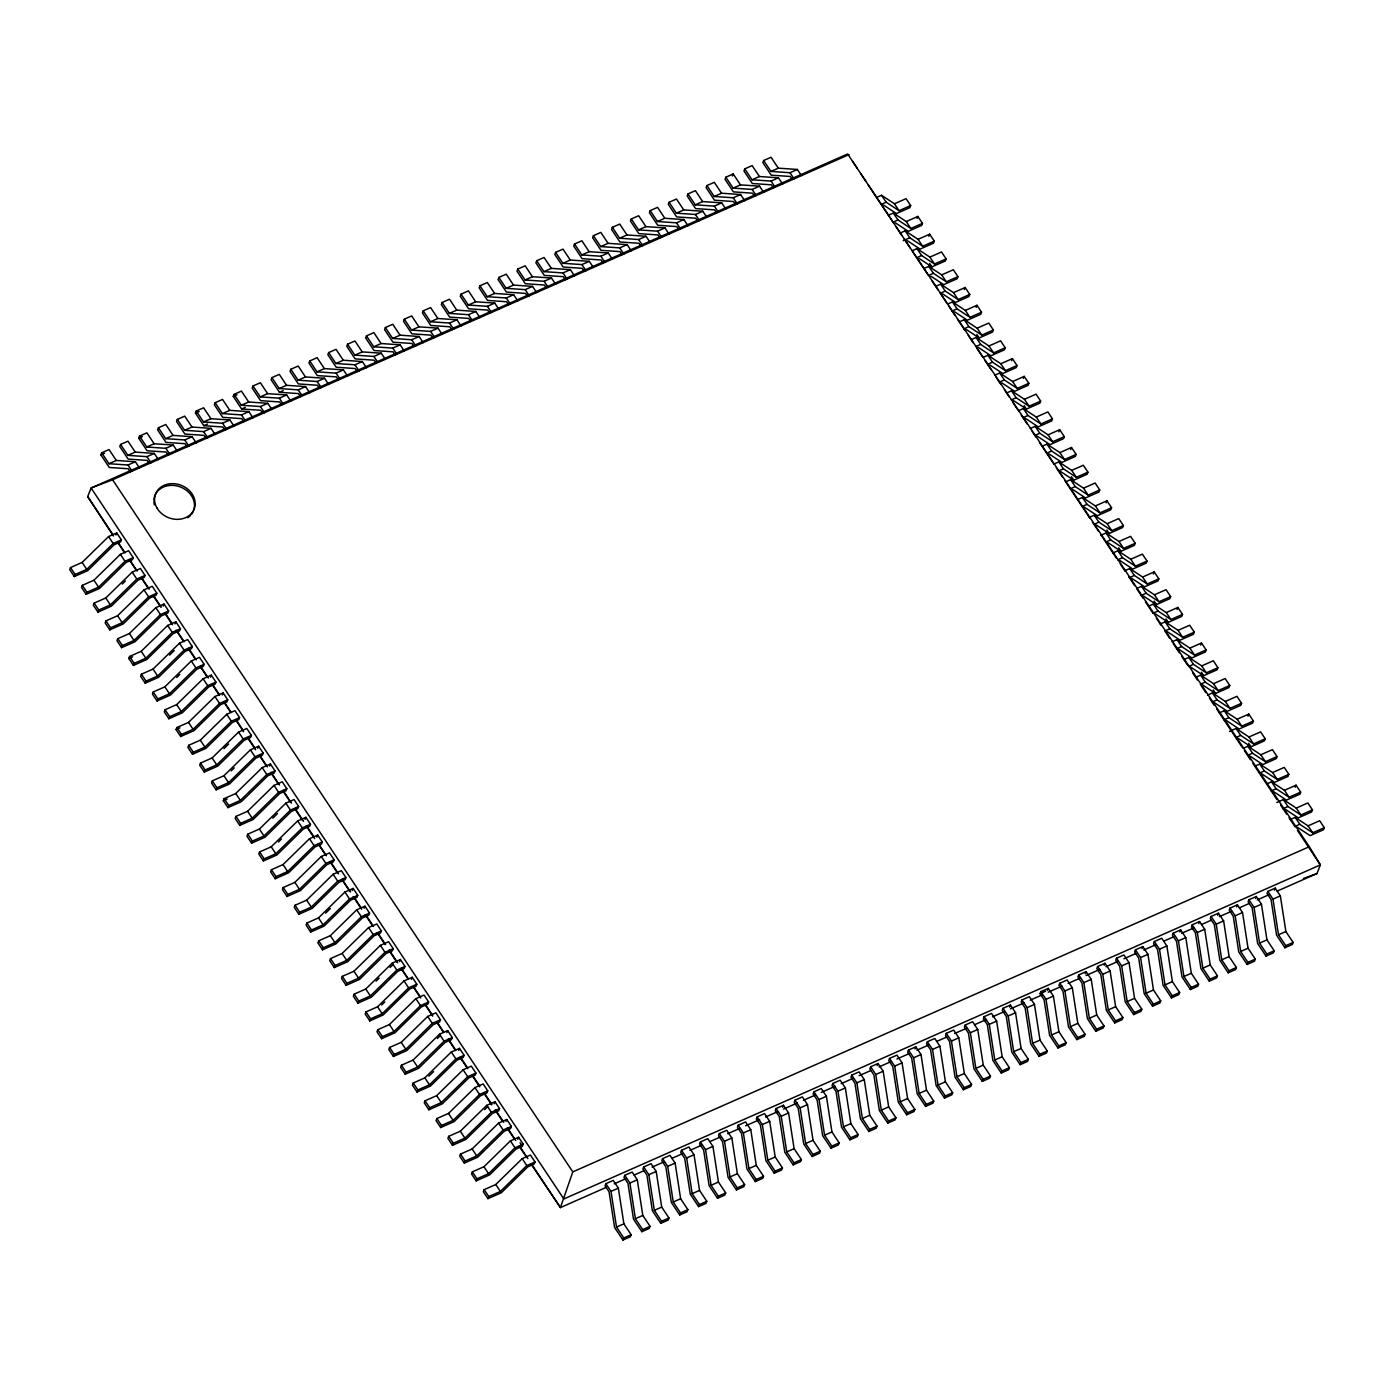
<?xml version="1.0" encoding="UTF-8"?>
<svg xmlns="http://www.w3.org/2000/svg" width="1394" height="1394" viewBox="0 0 1394 1394"><rect width="100%" height="100%" fill="white"/><g stroke="black" fill="none" stroke-linecap="round" stroke-linejoin="round"><path stroke-width="1.5" d="M1277.165 891.114L1316.981 873.55L1320.379 864.907L1309.314 846.698L572.795 1171.884L560.44 1207.587L531.497 1164.722M130.304 471.764L128.3 468.75L109.237 467.46L100.873 454.862L101.692 452.806L109.063 449.548L116.312 460.456L135.375 461.745L139.487 467.914M113.454 536.01L87.7 496.63L91.098 488.005L847.657 153.967L1309.314 846.698M70.519 567.567L69.7 569.623L74.318 576.558L87.7 570.651L114.134 544.775L120.564 541.935L121.383 539.879L116.765 532.944L108.558 536.568L82.124 562.427L70.519 567.567L75.119 574.485L74.318 576.558M158.393 459.567L154.281 453.398L135.235 452.109L127.969 441.184L120.598 444.442L119.779 446.516L128.143 459.096L147.206 460.403L149.21 463.418M168.134 455.071L166.13 452.039L147.067 450.75L138.703 438.169L139.505 436.095L146.893 432.837L154.142 443.745L173.204 445.052L177.299 451.22M82.333 585.341L81.514 587.397L86.132 594.332L99.514 588.425L125.948 562.549L132.378 559.708L133.197 557.652L128.596 550.717L120.389 554.342L93.938 580.2L82.333 585.341L86.951 592.258L86.132 594.332M115.963 535.017L116.765 532.944M196.223 442.874L192.111 436.705L173.065 435.398L165.799 424.49L158.428 427.749L157.609 429.822L165.973 442.403L185.036 443.693L187.04 446.725M94.147 603.114L93.328 605.17L97.946 612.105L111.328 606.198L137.779 580.322L144.209 577.482L145.011 575.426L140.411 568.491L132.203 572.115L105.77 597.974L94.147 603.114L98.765 610.032L97.946 612.105M215.129 434.51L211.034 428.341L191.971 427.052L184.722 416.144L177.334 419.402L176.533 421.458L184.897 434.057L203.942 435.346L205.964 438.361M105.979 620.888L105.16 622.944L109.76 629.879L123.16 623.972L149.594 598.096L156.023 595.255L156.842 593.199L152.225 586.264L144.018 589.889L117.584 615.747L105.979 620.888L110.579 627.805L109.76 629.879M224.87 430.014L222.866 427L203.803 425.693L195.439 413.112L196.258 411.038L203.629 407.78L210.895 418.705L229.94 419.995L234.053 426.163M117.793 638.661L116.974 640.717L121.574 647.652L134.974 641.745L161.408 615.869L167.838 613.046L168.657 610.973L164.039 604.038L155.832 607.662L129.398 633.521L117.793 638.661L122.393 645.579L121.574 647.652M252.959 417.817L248.864 411.648L229.801 410.341L222.552 399.433L215.164 402.692L214.345 404.765L222.726 417.346L241.772 418.636L243.793 421.668M128.788 658.491L129.607 656.435L141.212 651.294L167.663 625.436L175.871 621.811L180.471 628.746L179.652 630.82L173.222 633.643L146.788 659.519L133.406 665.426L128.788 658.491L132.622 656.818M262.699 413.321L260.695 410.289L241.632 409L233.268 396.419L234.087 394.345L241.458 391.087L248.707 401.995L267.77 403.302L271.882 409.47M133.406 665.426L134.225 663.352L145.83 658.229L172.264 632.371L180.471 628.746M163.237 606.111L164.039 604.038M290.788 401.106L286.694 394.938L267.631 393.648L260.364 382.74L252.994 385.981L252.175 388.055L260.556 400.653L279.602 401.942L281.623 404.957M141.421 674.208L140.602 676.282L145.22 683.199L158.602 677.292L185.053 651.434L191.483 648.593L192.285 646.52L187.685 639.585L179.477 643.209L153.044 669.068L141.421 674.208L146.039 681.126L145.22 683.199M309.712 392.76L305.6 386.591L286.537 385.302L279.288 374.376L271.917 377.635L271.098 379.708L279.462 392.289L298.525 393.596L300.529 396.61M175.052 623.885L175.871 621.811M153.235 691.982L152.434 694.055L157.034 700.973L170.434 695.066L196.868 669.207L203.297 666.367L204.116 664.293L199.499 657.358L191.292 660.983L164.858 686.841L153.235 691.982L157.853 698.917L157.034 700.973M328.618 384.413L324.506 378.244L305.46 376.938L298.194 366.03L290.823 369.288L290.004 371.362L298.368 383.942L317.431 385.232L319.435 388.264M165.067 709.755L164.248 711.829L168.848 718.746L182.248 712.839L208.682 686.981L215.112 684.14L215.931 682.067L211.313 675.132L203.106 678.756L176.672 704.615L165.067 709.755L169.667 716.69L168.848 718.746M347.524 376.066L343.429 369.898L324.366 368.591L317.118 357.683L309.747 360.941L308.928 363.015L317.292 375.596L336.355 376.885L338.359 379.917M176.062 729.602L176.881 727.529L188.486 722.406L214.92 696.53L223.145 692.905L227.745 699.84L226.926 701.914L220.496 704.754L194.062 730.613L180.68 736.52L176.062 729.602L179.896 727.912M366.448 367.702L362.335 361.534L343.29 360.244L336.024 349.336L328.653 352.577L327.834 354.651L336.198 367.249L355.261 368.539L357.265 371.553M180.68 736.52L181.481 734.464L193.104 729.323L219.538 703.465L227.745 699.84M210.511 677.205L211.313 675.132M188.695 745.302L187.876 747.376L192.494 754.293L205.876 748.386L232.328 722.528L238.757 719.687L239.559 717.614L234.959 710.679L226.752 714.303L200.318 740.179L188.695 745.302L193.313 752.237L192.494 754.293M385.354 359.356L381.259 353.187L362.196 351.898L354.947 340.972L347.559 344.231L346.757 346.304L355.122 358.885L374.167 360.192L376.188 363.207M222.326 694.979L223.145 692.905M404.277 351.009L400.165 344.841L381.12 343.534L373.853 332.626L366.483 335.884L365.664 337.958L374.028 350.539L393.091 351.828L395.094 354.86M200.509 763.076L199.708 765.149L204.308 772.067L217.708 766.16L244.142 740.301L250.572 737.461L251.39 735.387L246.773 728.452L238.566 732.077L212.132 757.953L200.509 763.076L205.127 770.011L204.308 772.067M423.184 342.663L419.089 336.477L400.026 335.187L392.777 324.279L385.389 327.538L384.57 329.611L392.951 342.192L411.997 343.482L414.018 346.514M212.341 780.849L211.522 782.923L216.122 789.84L229.522 783.933L255.956 758.075L262.386 755.234L263.205 753.161L258.587 746.226L250.38 749.85L223.946 775.726L212.341 780.849L216.941 787.784L216.122 789.84M442.107 334.299L437.995 328.13L418.932 326.841L411.683 315.933L404.312 319.174L403.493 321.247L411.857 333.828L430.92 335.135L432.924 338.15M223.336 800.696L224.155 798.623L235.76 793.5L262.194 767.624L270.419 763.999L275.019 770.934L274.2 773.008L267.77 775.848L241.336 801.707L227.954 807.614L223.336 800.696L227.17 799.006M461.013 325.952L456.918 319.784L437.855 318.494L430.607 307.569L423.218 310.827L422.399 312.901L430.781 325.482L449.826 326.788L451.848 329.803M227.954 807.614L228.755 805.558L240.378 800.417L266.812 774.559L275.019 770.934M257.785 748.299L258.587 746.226M235.969 816.396L235.15 818.47L239.768 825.405L253.15 819.48L279.584 793.622L286.031 790.781L286.833 788.708L282.233 781.773L274.026 785.397L247.592 811.273L235.969 816.396L240.587 823.331L239.768 825.405M479.937 317.605L475.824 311.437L456.762 310.13L449.513 299.222L442.142 302.481L441.323 304.554L449.687 317.135L468.75 318.424L470.754 321.456M269.6 766.073L270.419 763.999M247.783 834.17L246.982 836.243L251.582 843.178L264.982 837.254L291.416 811.395L297.846 808.555L298.664 806.481L294.047 799.546L285.84 803.171L259.406 829.047L247.783 834.17L252.401 841.105L251.582 843.178M498.843 309.259L494.748 303.073L475.685 301.784L468.419 290.876L461.048 294.134L460.229 296.208L468.593 308.788L487.656 310.078L489.66 313.11M517.749 300.895L513.654 294.726L494.591 293.437L487.342 282.529L479.972 285.77L479.153 287.844L487.517 300.424L506.58 301.731L508.583 304.746M259.615 851.943L258.796 854.017L263.396 860.952L276.796 855.027L303.23 829.169L309.66 826.328L310.479 824.255L305.861 817.32L297.654 820.944L271.22 846.82L259.615 851.943L264.215 858.878L263.396 860.952M536.673 292.548L532.56 286.38L513.515 285.09L506.249 274.165L498.878 277.423L498.059 279.497L506.423 292.078L525.486 293.385L527.49 296.399M271.429 869.717L270.61 871.79L275.228 878.725L288.61 872.801L315.044 846.942L321.474 844.102L322.293 842.028L317.693 835.093L309.468 838.718L283.034 864.594L271.429 869.717L276.029 876.652L275.228 878.725M555.579 284.202L551.484 278.033L532.421 276.726L525.172 265.818L517.784 269.077L516.982 271.15L525.346 283.731L544.409 285.021L546.413 288.053M305.059 819.393L305.861 817.32M283.243 887.49L282.424 889.564L287.042 896.499L300.424 890.574L326.858 864.716L333.288 861.875L334.107 859.802L329.507 852.867L321.3 856.491L294.866 882.367L283.243 887.49L287.861 894.425L287.042 896.499M574.502 275.855L570.39 269.669L551.344 268.38L544.078 257.472L536.707 260.73L535.888 262.804L544.252 275.385L563.315 276.674L565.319 279.706M316.874 837.167L317.693 835.093M295.058 905.264L294.256 907.337L298.856 914.272L312.256 908.348L338.69 882.489L345.12 879.649L345.939 877.575L341.321 870.64L333.114 874.265L306.68 900.141L295.058 905.264L299.675 912.199L298.856 914.272M593.408 267.491L589.313 261.323L570.251 260.033L563.002 249.125L555.614 252.366L554.812 254.44L563.176 267.021L582.222 268.328L584.243 271.342M306.889 923.037L306.07 925.111L310.67 932.046L324.07 926.121L350.504 900.263L356.934 897.422L357.753 895.349L353.135 888.414L344.928 892.038L318.494 917.914L306.889 923.037L311.489 929.972L310.67 932.046M612.332 259.145L608.22 252.976L589.157 251.687L581.908 240.761L574.537 244.02L573.718 246.093L582.082 258.674L601.145 259.981L603.149 262.996M631.238 250.798L627.143 244.63L608.08 243.323L600.831 232.415L593.443 235.673L592.624 237.747L601.006 250.328L620.051 251.617L622.072 254.649M318.703 940.811L317.884 942.884L322.502 949.819L335.884 943.895L362.318 918.036L368.748 915.196L369.567 913.122L364.967 906.187L356.742 909.812L330.308 935.688L318.703 940.811L323.303 947.746L322.502 949.819M650.162 242.451L646.049 236.266L626.986 234.976L619.738 224.068L612.367 227.327L611.548 229.4L619.912 241.981L638.975 243.27L640.979 246.302M352.316 890.487L353.135 888.414M330.517 958.584L329.698 960.658L334.316 967.593L347.698 961.668L374.132 935.81L380.562 932.969L381.381 930.896L376.781 923.961L368.574 927.585L342.122 953.461L330.517 958.584L335.135 965.519L334.316 967.593M669.068 234.087L664.973 227.919L645.91 226.63L638.644 215.721L631.273 218.963L630.454 221.036L638.818 233.617L657.881 234.924L659.885 237.938M364.148 908.261L364.967 906.187M342.332 976.358L341.53 978.431L346.13 985.366L359.53 979.442L385.964 953.583L392.394 950.743L393.213 948.669L388.595 941.734L380.388 945.359L353.954 971.235L342.332 976.358L346.949 983.293L346.13 985.366M687.991 225.741L683.879 219.572L664.816 218.283L657.567 207.357L650.196 210.616L649.377 212.69L657.741 225.27L676.804 226.577L678.808 229.592M354.163 994.131L353.344 996.205L357.944 1003.14L371.344 997.215L397.778 971.357L404.208 968.516L405.027 966.443L400.409 959.508L392.202 963.132L365.768 989.008L354.163 994.131L358.763 1001.066L357.944 1003.14M706.897 217.394L702.785 211.226L683.74 209.919L676.473 199.011L669.103 202.269L668.284 204.343L676.648 216.924L695.711 218.213L697.714 221.245M725.804 209.048L721.709 202.862L702.646 201.572L695.397 190.664L688.009 193.923L687.207 195.996L695.571 208.577L714.634 209.867L716.638 212.899M365.977 1011.905L365.158 1013.978L369.776 1020.913L383.158 1014.989L409.592 989.13L416.022 986.29L416.841 984.216L412.223 977.281L404.016 980.906L377.582 1006.782L365.977 1011.905L370.577 1018.84L369.776 1020.913M399.59 961.581L400.409 959.508M744.727 200.684L740.615 194.515L721.569 193.226L714.303 182.318L706.932 185.559L706.113 187.632L714.477 200.213L733.54 201.52L735.544 204.535M377.791 1029.678L376.972 1031.752L381.59 1038.687L394.972 1032.762L421.406 1006.904L427.836 1004.063L428.655 1001.99L424.055 995.055L415.848 998.679L389.396 1024.555L377.791 1029.678L382.409 1036.613L381.59 1038.687M763.633 192.337L759.538 186.169L740.475 184.879L733.227 173.954L725.838 177.212L725.037 179.286L733.401 191.867L752.446 193.174L754.468 196.188M411.422 979.355L412.223 977.281M732.408 176.027L733.227 173.954M389.606 1047.452L388.787 1049.525L393.404 1056.46L406.787 1050.553L433.238 1024.677L439.668 1021.837L440.469 1019.763L435.869 1012.828L427.662 1016.453L401.228 1042.329L389.606 1047.452L394.223 1054.387L393.404 1056.46M782.557 183.991L778.444 177.822L759.399 176.515L752.133 165.607L744.762 168.866L743.943 170.939L752.307 183.52L771.37 184.81L773.374 187.841M401.437 1065.225L400.618 1067.299L405.218 1074.234L418.618 1068.327L445.052 1042.451L451.482 1039.61L452.301 1037.537L447.683 1030.602L439.476 1034.226L413.042 1060.102L401.437 1065.225L406.037 1072.16L405.218 1074.234M801.463 175.644L797.368 169.458L778.305 168.169L771.056 157.261L763.668 160.519L762.849 162.593L771.231 175.174L790.276 176.463L792.297 179.495M413.251 1082.999L412.432 1085.072L417.033 1092.007L430.432 1086.1L456.866 1060.224L463.296 1057.384L464.115 1055.31L459.497 1048.375L451.29 1052L424.856 1077.876L413.251 1082.999L417.851 1089.934L417.033 1092.007M446.864 1032.675L447.683 1030.602M425.065 1100.772L424.246 1102.846L428.864 1109.781L442.247 1103.874L468.68 1077.998L475.11 1075.157L475.929 1073.084L471.329 1066.149L463.122 1069.773L436.67 1095.649L425.065 1100.772L429.683 1107.707L428.864 1109.781M458.696 1050.449L459.497 1048.375M436.88 1118.546L436.061 1120.619L440.678 1127.554L454.061 1121.647L480.512 1095.771L486.942 1092.931L487.743 1090.857L483.143 1083.922L474.936 1087.564L448.502 1113.423L436.88 1118.546L441.497 1125.481L440.678 1127.554M448.694 1136.319L447.892 1138.393L452.492 1145.328L465.892 1139.421L492.326 1113.545L498.756 1110.704L499.575 1108.631L494.957 1101.713L486.75 1105.337L460.316 1131.196L448.694 1136.319L453.311 1143.254L452.492 1145.328M460.525 1154.093L459.706 1156.166L464.307 1163.101L477.706 1157.194L504.14 1131.318L510.57 1128.478L511.389 1126.404L506.771 1119.487L498.564 1123.111L472.13 1148.97L460.525 1154.093L465.126 1161.028L464.307 1163.101M494.138 1103.769L494.957 1101.713M472.339 1171.866L471.521 1173.94L476.138 1180.875L489.521 1174.968L515.954 1149.092L522.384 1146.251L523.203 1144.178L518.603 1137.26L510.378 1140.884L483.945 1166.743L472.339 1171.866L476.94 1178.801L476.138 1180.875M505.97 1121.543L506.771 1119.487M484.154 1189.64L483.335 1191.713L487.952 1198.648L501.335 1192.741L527.786 1166.865L534.216 1164.025L535.017 1161.951L530.417 1155.034L522.21 1158.658L495.776 1184.517L484.154 1189.64L488.771 1196.575L487.952 1198.648M517.784 1139.316L518.603 1137.26M876.617 197.443L881.548 195.282L894.443 203.785L906.048 198.645L910.665 205.58L909.846 207.654L896.447 213.561L883.552 205.057M917.06 218.492L917.862 216.418L922.479 223.354L921.661 225.427L908.278 231.334L895.366 222.831M928.874 236.266L929.693 234.192L934.294 241.127L933.475 243.201L920.092 249.108L907.198 240.604M912.077 250.781L916.991 248.602L929.885 257.106L941.508 251.965L946.108 258.901L945.306 260.974L931.906 266.881L919.012 258.378M923.891 268.554L928.805 266.376L941.717 274.879L953.322 269.739L957.939 276.674L957.12 278.748L943.721 284.655L930.826 276.151M605.867 1183.68L605.048 1185.754L609.056 1191.8L614.58 1227.452L622.944 1240.033L630.332 1236.792L631.151 1234.718L623.885 1223.81L618.361 1188.141L613.238 1180.422L605.867 1183.68L610.99 1191.4L616.514 1227.051L623.763 1237.977L622.944 1240.033M964.317 289.586L965.136 287.512L969.754 294.448L968.935 296.521L955.535 302.428L942.64 293.925M624.773 1175.334L623.954 1177.39L627.98 1183.436L633.503 1219.105L641.867 1231.686L649.238 1228.428L650.057 1226.354L642.808 1215.446L637.285 1179.777L632.144 1172.075L624.773 1175.334L629.914 1183.036L635.42 1218.704L642.686 1229.613L641.867 1231.686M976.149 307.36L976.967 305.286L981.568 312.221L980.749 314.295L967.366 320.202L954.472 311.716M643.697 1166.97L642.878 1169.043L646.886 1175.09L652.409 1210.759L660.773 1223.34L668.162 1220.081L668.963 1218.007L661.714 1207.099L656.191 1171.43L651.068 1163.711L643.697 1166.97L648.82 1174.689L654.344 1210.358L661.592 1221.266L660.773 1223.34M662.603 1158.623L661.784 1160.697L665.809 1166.743L671.333 1202.412L679.697 1214.993L687.068 1211.735L687.887 1209.661L680.638 1198.753L675.114 1163.084L669.974 1155.365L662.603 1158.623L667.726 1166.342L673.25 1202.011L680.516 1212.919L679.697 1214.993M959.333 321.875L964.265 319.696L977.159 328.2L988.782 323.06L993.382 329.995L992.563 332.068L979.18 337.975L966.286 329.489M681.509 1150.277L680.708 1152.35L684.715 1158.397L690.239 1194.048L698.603 1206.629L705.991 1203.388L706.793 1201.314L699.544 1190.389L694.02 1154.737L688.897 1147.018L681.509 1150.277L686.65 1157.996L692.173 1193.647L699.422 1204.573L698.603 1206.629M971.165 339.648L976.079 337.47L988.991 345.973L1000.596 340.833L1005.213 347.768L1004.394 349.842L990.995 355.749L978.1 347.263M700.433 1141.93L699.614 1143.986L703.639 1150.033L709.145 1185.702L717.527 1198.282L724.897 1195.024L725.716 1192.95L718.45 1182.042L712.944 1146.373L707.803 1138.671L700.433 1141.93L705.556 1149.632L711.079 1185.301L718.328 1196.209L717.527 1198.282M1011.591 360.68L1012.41 358.606L1017.028 365.542L1016.209 367.615L1002.809 373.522L989.914 365.036M719.339 1133.566L718.537 1135.64L722.545 1141.686L728.069 1177.355L736.433 1189.936L743.804 1186.677L744.623 1184.604L737.374 1173.696L731.85 1138.027L726.727 1130.307L719.339 1133.566L724.479 1141.285L730.003 1176.954L737.252 1187.862L736.433 1189.936M1023.423 378.454L1024.224 376.397L1028.842 383.315L1028.023 385.389L1014.64 391.296L1001.746 382.81M738.262 1125.219L737.443 1127.293L741.469 1133.339L746.975 1169.008L755.356 1181.589L762.727 1178.331L763.546 1176.257L756.28 1165.349L750.774 1129.68L745.633 1121.961L738.262 1125.219L743.385 1132.939L748.909 1168.608L756.158 1179.516L755.356 1181.589M757.169 1116.873L756.35 1118.946L760.375 1124.993L765.898 1160.644L774.262 1173.225L781.633 1169.984L782.452 1167.911L775.203 1156.985L769.68 1121.334L764.557 1113.614L757.169 1116.873L762.309 1124.592L767.815 1160.244L775.081 1171.169L774.262 1173.225M1006.607 392.969L1011.539 390.79L1024.433 399.294L1036.056 394.171L1040.656 401.089L1039.837 403.162L1026.454 409.069L1013.56 400.583M776.092 1108.526L775.273 1110.582L779.281 1116.629L784.805 1152.298L793.169 1164.879L800.557 1161.62L801.376 1159.547L794.11 1148.639L788.586 1112.97L783.463 1105.268L776.092 1108.526L781.215 1116.228L786.739 1151.897L793.988 1162.805L793.169 1164.879M1018.439 410.742L1023.353 408.564L1036.265 417.067L1047.87 411.944L1052.47 418.862L1051.668 420.936L1038.269 426.86L1025.374 418.357M782.644 1107.341L783.463 1105.268M794.998 1100.162L794.179 1102.236L798.204 1108.282L803.728 1143.951L812.092 1156.532L819.463 1153.274L820.282 1151.2L813.033 1140.292L807.509 1104.623L802.369 1096.904L794.998 1100.162L800.139 1107.881L805.645 1143.55L812.911 1154.459L812.092 1156.532M1058.865 431.774L1059.684 429.718L1064.302 436.636L1063.483 438.709L1050.083 444.634L1037.188 436.13M813.922 1091.816L813.103 1093.889L817.111 1099.936L822.634 1135.605L830.998 1148.186L838.386 1144.927L839.188 1142.853L831.939 1131.945L826.415 1096.276L821.293 1088.557L813.922 1091.816L819.045 1099.535L824.568 1135.204L831.817 1146.112L830.998 1148.186M1070.697 449.548L1071.498 447.491L1076.116 454.409L1075.297 456.483L1061.914 462.407L1049.002 453.904M832.828 1083.469L832.009 1085.543L836.034 1091.572L841.558 1127.241L849.922 1139.822L857.293 1136.58L858.112 1134.507L850.863 1123.581L845.339 1087.93L840.199 1080.211L832.828 1083.469L837.951 1091.188L843.475 1126.84L850.741 1137.765L849.922 1139.822M1053.881 464.063L1058.813 461.884L1071.707 470.388L1083.33 465.265L1087.93 472.183L1087.111 474.256L1073.728 480.181L1060.834 471.677M851.734 1075.122L850.932 1077.179L854.94 1083.225L860.464 1118.894L868.828 1131.475L876.216 1128.216L877.018 1126.143L869.769 1115.235L864.245 1079.566L859.122 1071.864L851.734 1075.122L856.874 1082.824L862.398 1118.493L869.647 1129.401L868.828 1131.475M870.658 1066.759L869.839 1068.832L873.864 1074.879L879.37 1110.548L887.751 1123.128L895.122 1119.87L895.941 1117.796L888.675 1106.888L883.169 1071.219L878.028 1063.5L870.658 1066.759L875.78 1074.478L881.304 1110.147L888.57 1121.055L887.751 1123.128M1065.713 481.836L1070.627 479.658L1083.539 488.161L1095.144 483.038L1099.744 489.956L1098.942 492.03L1085.543 497.954L1072.648 489.451M877.209 1065.574L878.028 1063.5M1106.139 502.886L1106.958 500.812L1111.576 507.73L1110.757 509.803L1097.357 515.728L1084.462 507.224M889.564 1058.412L888.762 1060.486L892.77 1066.532L898.294 1102.201L906.658 1114.782L914.028 1111.523L914.847 1109.45L907.599 1098.542L902.075 1062.873L896.952 1055.153L889.564 1058.412L894.704 1066.131L900.228 1101.8L907.477 1112.708L906.658 1114.782M908.487 1050.065L907.668 1052.139L911.693 1058.168L917.2 1093.837L925.581 1106.418L932.952 1103.177L933.771 1101.103L926.505 1090.178L920.998 1054.526L915.858 1046.807L908.487 1050.065L913.61 1057.785L919.134 1093.436L926.383 1104.362L925.581 1106.418M915.039 1048.88L915.858 1046.807M1089.341 517.383L1094.273 515.205L1107.167 523.708L1118.772 518.585L1123.39 525.521L1122.571 527.577L1109.188 533.501L1096.276 524.998M927.393 1041.719L926.574 1043.775L930.6 1049.821L936.123 1085.49L944.487 1098.071L951.858 1094.813L952.677 1092.739L945.428 1081.831L939.904 1046.162L934.782 1038.46L927.393 1041.719L932.534 1049.421L938.04 1085.09L945.306 1095.998L944.487 1098.071M1101.155 535.157L1106.087 532.978L1118.981 541.482L1130.604 536.359L1135.204 543.294L1134.385 545.35L1121.003 551.275L1108.108 542.771M946.317 1033.355L945.498 1035.428L949.523 1041.475L955.029 1077.144L963.393 1089.725L970.782 1086.466L971.601 1084.393L964.334 1073.485L958.811 1037.816L953.688 1030.096L946.317 1033.355L951.44 1041.074L956.964 1076.743L964.212 1087.651L963.393 1089.725M1112.987 552.93L1117.901 550.752L1130.795 559.255L1142.418 554.132L1147.018 561.068L1146.216 563.124L1132.817 569.048L1119.922 560.545M965.223 1025.008L964.404 1027.082L968.429 1033.128L973.953 1068.797L982.317 1081.378L989.688 1078.12L990.507 1076.046L983.258 1065.138L977.734 1029.469L972.611 1021.75L965.223 1025.008L970.363 1032.727L975.87 1068.396L983.136 1079.304L982.317 1081.378M1153.413 573.979L1154.232 571.906L1158.85 578.841L1158.031 580.897L1144.631 586.822L1131.736 578.318M984.147 1016.662L983.328 1018.735L987.335 1024.764L992.859 1060.433L1001.223 1073.014L1008.611 1069.773L1009.43 1067.699L1002.164 1056.774L996.64 1021.122L991.517 1013.403L984.147 1016.662L989.27 1024.381L994.793 1060.032L1002.042 1070.958L1001.223 1073.014M1003.053 1008.315L1002.234 1010.371L1006.259 1016.418L1011.783 1052.087L1020.147 1064.668L1027.517 1061.409L1028.336 1059.335L1021.088 1048.427L1015.564 1012.758L1010.423 1005.057L1003.053 1008.315L1008.176 1016.017L1013.699 1051.686L1020.966 1062.594L1020.147 1064.668M1136.615 588.477L1141.547 586.299L1154.441 594.802L1166.046 589.679L1170.664 596.615L1169.845 598.671L1156.462 604.595L1143.55 596.092M1009.622 1007.13L1010.423 1005.057M1021.976 999.951L1021.157 1002.025L1025.165 1008.071L1030.689 1043.74L1039.053 1056.321L1046.441 1053.062L1047.243 1050.989L1039.994 1040.081L1034.47 1004.412L1029.347 996.693L1021.976 999.951L1027.099 1007.67L1032.623 1043.339L1039.872 1054.247L1039.053 1056.321M1177.059 609.526L1177.878 607.453L1182.478 614.388L1181.659 616.444L1168.277 622.369L1155.382 613.865M1040.063 993.678L1040.882 991.604L1048.253 988.346L1053.394 996.065L1058.9 1031.734L1066.166 1042.642L1065.347 1044.716L1057.976 1047.974L1049.612 1035.394L1044.089 999.725L1040.063 993.678L1045.605 991.239M1047.434 990.42L1048.253 988.346M1160.261 624.024L1165.175 621.846L1178.069 630.349L1189.692 625.226L1194.292 632.162L1193.491 634.218L1180.091 640.142L1167.196 631.639M1059.789 983.258L1058.987 985.331L1062.995 991.361L1068.518 1027.029L1076.882 1039.61L1084.253 1036.369L1085.072 1034.296L1077.823 1023.37L1072.3 987.719L1067.177 979.999L1059.789 983.258L1064.929 990.977L1070.453 1026.629L1077.701 1037.554L1076.882 1039.61M1200.687 645.073L1201.506 643L1206.124 649.935L1205.305 652.009L1191.905 657.916L1179.01 649.412M1078.712 974.911L1077.893 976.967L1081.918 983.014L1087.425 1018.683L1095.806 1031.264L1103.177 1028.005L1103.996 1025.932L1096.729 1015.024L1091.223 979.355L1086.083 971.653L1078.712 974.911L1083.835 982.613L1089.359 1018.282L1096.608 1029.19L1095.806 1031.264M1085.264 973.709L1086.083 971.653M1057.976 1047.974L1058.795 1045.901L1066.166 1042.642M1097.618 966.547L1096.817 968.621L1100.824 974.667L1106.348 1010.336L1114.712 1022.917L1122.083 1019.659L1122.902 1017.585L1115.653 1006.677L1110.129 971.008L1105.006 963.289L1097.618 966.547L1102.759 974.267L1108.265 1009.936L1115.531 1020.844L1114.712 1022.917M1183.889 659.571L1188.821 657.393L1201.715 665.896L1213.32 660.773L1217.938 667.709L1217.119 669.782L1203.736 675.689L1190.824 667.186M1104.187 965.362L1105.006 963.289M1116.542 958.201L1115.723 960.274L1119.748 966.321L1125.254 1001.99L1133.636 1014.571L1141.006 1011.312L1141.825 1009.239L1134.559 998.331L1129.035 962.662L1123.912 954.942L1116.542 958.201L1121.665 965.92L1127.188 1001.589L1134.437 1012.497L1133.636 1014.571M1195.704 677.345L1200.635 675.166L1213.529 683.67L1225.152 678.547L1229.752 685.482L1228.933 687.556L1215.551 693.463L1202.656 684.959M1135.448 949.854L1134.629 951.928L1138.654 957.957L1144.178 993.626L1152.542 1006.207L1159.913 1002.966L1160.732 1000.892L1153.483 989.967L1147.959 954.315L1142.836 946.596L1135.448 949.854L1140.588 957.573L1146.095 993.225L1153.361 1004.15L1152.542 1006.207M1142.017 948.669L1142.836 946.596M1207.535 695.118L1212.449 692.94L1225.343 701.443L1236.966 696.32L1241.566 703.256L1240.765 705.329L1227.365 711.236L1214.47 702.733M1154.371 941.508L1153.552 943.564L1157.56 949.61L1163.084 985.279L1171.448 997.86L1178.836 994.602L1179.655 992.528L1172.389 981.62L1166.865 945.951L1161.742 938.249L1154.371 941.508L1159.494 949.209L1165.018 984.878L1172.267 995.786L1171.448 997.86M1247.961 716.168L1248.78 714.094L1253.398 721.029L1252.579 723.103L1239.179 729.01L1226.284 720.506M1173.278 933.144L1172.459 935.217L1176.484 941.264L1182.007 976.933L1190.371 989.513L1197.742 986.255L1198.561 984.181L1191.312 973.273L1185.789 937.604L1180.648 929.885L1173.278 933.144L1178.4 940.863L1183.924 976.532L1191.19 987.44L1190.371 989.513M1179.847 931.959L1180.648 929.885M1229.525 731.397L1236.095 728.487L1248.989 736.99L1260.594 731.867L1265.212 738.803L1264.393 740.876L1250.993 746.783L1238.099 738.28M1192.201 924.797L1191.382 926.871L1195.39 932.917L1200.914 968.569L1209.278 981.167L1216.666 977.908L1217.467 975.835L1210.219 964.927L1204.695 929.258L1199.572 921.539L1192.201 924.797L1197.324 932.516L1202.848 968.185L1210.097 979.093L1209.278 981.167M1198.753 923.612L1199.572 921.539M1211.107 916.45L1210.288 918.524L1214.313 924.553L1219.837 960.222L1228.201 972.803L1235.572 969.562L1236.391 967.488L1229.125 956.563L1223.618 920.911L1218.478 913.192L1211.107 916.45L1216.23 924.17L1221.754 959.821L1229.02 970.747L1228.201 972.803M1242.978 748.439L1247.909 746.26L1260.803 754.764L1272.426 749.641L1277.026 756.576L1276.207 758.65L1262.825 764.557L1249.93 756.053M1217.676 915.266L1218.478 913.192M1230.013 908.104L1229.212 910.16L1233.22 916.206L1238.743 951.875L1247.107 964.456L1254.495 961.198L1255.297 959.124L1248.048 948.216L1242.524 912.547L1237.402 904.845L1230.013 908.104L1235.154 915.806L1240.677 951.475L1247.926 962.383L1247.107 964.456M1236.583 906.902L1237.402 904.845M1254.792 766.212L1259.723 764.034L1272.617 772.537L1284.24 767.414L1288.84 774.35L1288.021 776.423L1274.639 782.33L1261.744 773.827M1248.937 899.74L1248.118 901.813L1252.143 907.86L1257.649 943.529L1266.031 956.11L1273.402 952.851L1274.221 950.778L1266.954 939.87L1261.448 904.201L1256.308 896.481L1248.937 899.74L1254.06 907.459L1259.584 943.128L1266.832 954.036L1266.031 956.11M1295.235 787.261L1296.054 785.188L1300.672 792.123L1299.853 794.197L1286.453 800.104L1273.558 791.6M1255.489 898.555L1256.308 896.481M1267.843 891.393L1267.041 893.467L1271.049 899.513L1276.573 935.165L1284.937 947.763L1292.308 944.505L1293.127 942.431L1285.878 931.523L1280.354 895.854L1275.231 888.135L1267.843 891.393L1272.983 899.113L1278.49 934.782L1285.756 945.69L1284.937 947.763M1274.412 890.208L1275.231 888.135M1276.799 802.491L1283.369 799.581L1296.263 808.084L1307.868 802.961L1312.486 809.897L1311.667 811.97L1298.267 817.877L1285.373 809.374M1290.252 819.533L1295.183 817.354L1308.077 825.858L1319.682 820.735L1324.3 827.67L1323.481 829.744L1310.099 835.651L1297.204 827.147M75.119 574.485L86.742 569.362L113.175 543.503L121.383 539.879M86.951 592.258L98.556 587.135L124.99 561.277L133.197 557.652M122.271 584.051L125.39 581.002M98.765 610.032L110.37 604.909L136.804 579.05L145.011 575.426M110.579 627.805L122.184 622.682L148.635 596.824L156.842 593.199M122.393 645.579L134.016 640.456L160.449 614.597L168.657 610.973M169.545 655.145L174.215 650.58M146.039 681.126L157.644 676.003L184.078 650.144L192.285 646.52M176.707 677.484L179.809 674.435M157.853 698.917L169.458 693.776L195.909 667.918L204.116 664.293M169.667 716.69L181.29 711.55L207.723 685.691L215.931 682.067M193.313 752.237L204.918 747.097L231.352 721.238L239.559 717.614M223.981 748.578L228.651 744.013M205.127 770.011L216.732 764.87L243.166 739.012L251.39 735.387M231.125 770.917L234.244 767.867M216.941 787.784L228.564 782.644L254.997 756.785L263.205 753.161M240.587 823.331L252.192 818.191L278.626 792.332L286.833 788.708M272.806 818.156L277.476 813.591M252.401 841.105L264.006 835.964L290.44 810.106L298.664 806.481M278.399 842.011L281.518 838.961M264.215 858.878L275.838 853.738L302.271 827.879L310.479 824.255M276.029 876.652L287.652 871.529L314.086 845.653L322.293 842.028M287.861 894.425L299.466 889.302L325.9 863.426L334.107 859.802M299.675 912.199L311.28 907.076L337.714 881.2L345.939 877.575M325.673 913.105L330.343 908.539M311.489 929.972L323.112 924.849L349.546 898.973L357.753 895.349M323.303 947.746L334.926 942.623L361.36 916.747L369.567 913.122M335.135 965.519L346.74 960.396L373.174 934.52L381.381 930.896M346.949 983.293L358.554 978.17L384.988 952.294L393.213 948.669M376.066 981.167L379.168 978.118M390.059 967.471L393.16 964.421M358.763 1001.066L370.368 995.943L396.82 970.067L405.027 966.443M381.66 1005.022L384.761 1001.972M370.577 1018.84L382.2 1013.717L408.634 987.841L416.841 984.216M382.409 1036.613L394.014 1031.49L420.448 1005.614L428.655 1001.99M394.223 1054.387L405.828 1049.264L432.262 1023.388L440.469 1019.763M437.333 1038.565L440.434 1035.515M406.037 1072.16L417.642 1067.037L444.094 1041.161L452.301 1037.537M428.934 1076.116L433.604 1071.55M417.851 1089.934L429.474 1084.811L455.908 1058.935L464.115 1055.31M429.683 1107.707L441.288 1102.584L467.722 1076.708L475.929 1073.084M441.497 1125.481L453.102 1120.358L479.536 1094.482L487.743 1090.857M484.607 1109.659L487.708 1106.609M453.311 1143.254L464.916 1138.131L491.368 1112.255L499.575 1108.631M465.126 1161.028L476.748 1155.905L503.182 1130.029L511.389 1126.404M476.94 1178.801L488.562 1173.678L514.996 1147.802L523.203 1144.178M488.771 1196.575L500.376 1191.452L526.81 1165.576L535.017 1161.951M100.873 454.862L104.55 453.242M138.703 438.169L142.38 436.531M195.439 413.112L199.133 411.491M233.268 396.419L236.963 394.781M101.692 452.806L108.941 463.714L116.312 460.456M120.598 444.442L127.847 455.368L135.235 452.109M139.505 436.095L146.771 447.004L154.142 443.745M158.428 427.749L165.677 438.657L173.065 435.398M177.334 419.402L184.6 430.31L191.971 427.052M196.258 411.038L203.507 421.946L210.895 418.705M215.164 402.692L222.43 413.6L229.801 410.341M234.087 394.345L241.336 405.253L248.707 401.995M252.994 385.981L260.26 396.907L267.631 393.648M271.917 377.635L279.166 388.543L286.537 385.302M290.823 369.288L298.072 380.196L305.46 376.938M309.747 360.941L316.996 371.849L324.366 368.591M328.653 352.577L335.902 363.503L343.29 360.244M347.559 344.231L354.825 355.139L362.196 351.898M366.483 335.884L373.731 346.792L381.12 343.534M385.389 327.538L392.655 338.446L400.026 335.187M404.312 319.174L411.561 330.099L418.932 326.841M423.218 310.827L430.485 321.735L437.855 318.494M442.142 302.481L449.391 313.389L456.762 310.13M461.048 294.134L468.297 305.042L475.685 301.784M479.972 285.77L487.22 296.695L494.591 293.437M498.878 277.423L506.127 288.331L513.515 285.09M517.784 269.077L525.05 279.985L532.421 276.726M536.707 260.73L543.956 271.638L551.344 268.38M555.614 252.366L562.88 263.292L570.251 260.033M574.537 244.02L581.786 254.928L589.157 251.687M593.443 235.673L600.709 246.581L608.08 243.323M612.367 227.327L619.616 238.235L626.986 234.976M631.273 218.963L638.539 229.888L645.91 226.63M650.196 210.616L657.445 221.524L664.816 218.283M669.103 202.269L676.351 213.177L683.74 209.919M688.009 193.923L695.275 204.831L702.646 201.572M706.932 185.559L714.181 196.484L721.569 193.226M725.838 177.212L733.105 188.12L740.475 184.879M744.762 168.866L752.011 179.774L759.399 176.515M763.668 160.519L770.934 171.427L778.305 168.169M203.803 425.693L207.497 424.072M241.632 409L245.327 407.362M279.462 392.289L283.156 390.668M108.941 463.714L128.004 465.004L135.375 461.745M127.847 455.368L146.91 456.657L154.281 453.398M146.771 447.004L165.834 448.31L173.204 445.052M165.677 438.657L184.74 439.946L192.111 436.705M184.6 430.31L203.646 431.6L211.034 428.341M203.507 421.946L222.57 423.253L229.94 419.995M222.43 413.6L241.476 414.907L248.864 411.648M241.336 405.253L260.399 406.543L267.77 403.302M260.26 396.907L279.305 398.196L286.694 394.938M279.166 388.543L298.229 389.85L305.6 386.591M298.072 380.196L317.135 381.503L324.506 378.244M316.996 371.849L336.059 373.139L343.429 369.898M335.902 363.503L354.965 364.792L362.335 361.534M354.825 355.139L373.888 356.446L381.259 353.187M373.731 346.792L392.794 348.099L400.165 344.841M392.655 338.446L411.7 339.735L419.089 336.477M411.561 330.099L430.624 331.389L437.995 328.13M430.485 321.735L449.53 323.042L456.918 319.784M449.391 313.389L468.454 314.695L475.824 311.437M468.297 305.042L487.36 306.332L494.748 303.073M487.22 296.695L506.283 297.985L513.654 294.726M506.127 288.331L525.189 289.638L532.56 286.38M525.05 279.985L544.113 281.292L551.484 278.033M543.956 271.638L563.019 272.928L570.39 269.669M562.88 263.292L581.925 264.581L589.313 261.323M581.786 254.928L600.849 256.235L608.22 252.976M600.709 246.581L619.755 247.888L627.143 244.63M619.616 238.235L638.679 239.524L646.049 236.266M638.539 229.888L657.585 231.177L664.973 227.919M657.445 221.524L676.508 222.831L683.879 219.572M676.351 213.177L695.414 214.484L702.785 211.226M695.275 204.831L714.338 206.12L721.709 202.862M714.181 196.484L733.244 197.774L740.615 194.515M733.105 188.12L752.15 189.427L759.538 186.169M752.011 179.774L771.074 181.081L778.444 177.822M770.934 171.427L789.98 172.717L797.368 169.458M1297.466 830.458L1320.379 864.907L563.838 1198.962L91.098 488.005L112.583 479.763L849.103 154.577M881.217 204.378L886.148 202.2L899.043 210.703L910.665 205.58M888.431 215.216L893.362 213.055L906.257 221.559L910.857 228.477L922.479 223.354M893.049 222.151L897.963 219.973L910.857 228.477M906.257 221.559L917.862 216.418M900.245 233.007L905.176 230.829L918.071 239.332L922.689 246.25L934.294 241.127M903.225 240.657L909.777 237.764L922.689 246.25M918.071 239.332L929.693 234.192M916.677 257.698L921.608 255.538L934.503 264.024L946.108 258.901M957.939 276.674L946.317 281.797L933.422 273.311L928.491 275.472L912.774 251.896M935.705 286.328L940.636 284.149L953.531 292.653L958.131 299.571L969.754 294.448M940.323 293.245L945.237 291.085L958.131 299.571M953.531 292.653L965.136 287.512M947.519 304.101L952.451 301.923L965.345 310.426L969.963 317.344L981.568 312.221M952.137 311.019L957.051 308.858L969.963 317.344M965.345 310.426L976.967 305.286M963.951 328.792L968.882 326.632L981.777 335.118L993.382 329.995M975.765 346.566L980.696 344.405L993.591 352.909L1005.213 347.768M982.979 357.422L987.91 355.243L1000.805 363.747L1005.405 370.682L1017.028 365.542M987.579 364.339L992.511 362.179L1005.405 370.682M1000.805 363.747L1012.41 358.606M994.793 375.195L999.725 373.017L1012.619 381.52L1017.237 388.456L1028.842 383.315M999.411 382.13L1004.325 379.952L1017.237 388.456M1012.619 381.52L1024.224 376.397M1011.225 399.904L1016.156 397.726L1029.051 406.229L1040.656 401.089M1023.039 417.677L1027.97 415.499L1040.865 424.003L1052.47 418.862M1030.253 428.516L1035.184 426.337L1048.079 434.841L1052.679 441.776L1064.302 436.636M1034.853 435.451L1039.785 433.273L1052.679 441.776M1048.079 434.841L1059.684 429.718M1042.067 446.289L1046.999 444.111L1059.893 452.614L1064.511 459.55L1076.116 454.409M1046.685 453.224L1051.599 451.046L1064.511 459.55M1059.893 452.614L1071.498 447.491M1058.499 470.998L1063.43 468.82L1076.325 477.323L1087.93 472.183M1070.313 488.771L1075.244 486.593L1088.139 495.097L1099.744 489.956M1077.527 499.61L1082.458 497.431L1095.353 505.935L1099.953 512.87L1111.576 507.73M1082.127 506.545L1087.059 504.367L1099.953 512.87M1095.353 505.935L1106.958 500.812M1093.959 524.318L1098.873 522.14L1111.785 530.644L1123.39 525.521M1105.773 542.092L1110.704 539.914L1123.599 548.417L1135.204 543.294M1117.587 559.865L1122.519 557.687L1135.413 566.191L1147.018 561.068M1124.801 570.704L1129.732 568.525L1142.627 577.029L1147.227 583.964L1158.85 578.841M1129.401 577.639L1134.333 575.461L1147.227 583.964M1142.627 577.029L1154.232 571.906M1141.233 595.412L1146.147 593.234L1159.041 601.738L1170.664 596.615M1148.429 606.251L1153.361 604.072L1166.255 612.576L1170.873 619.511L1182.478 614.388M1153.047 613.186L1157.978 611.008L1170.873 619.511M1166.255 612.576L1177.878 607.453M1194.292 632.162L1182.687 637.285L1169.793 628.781L1164.861 630.959L1169.636 638.208M1172.075 641.798L1177.006 639.619L1189.901 648.123L1194.501 655.058L1206.124 649.935M1176.675 648.733L1181.607 646.555L1194.501 655.058M1189.901 648.123L1201.506 643M1188.507 666.506L1193.421 664.328L1206.315 672.832L1217.938 667.709M1200.321 684.28L1205.235 682.102L1218.147 690.605L1229.752 685.482M1212.135 702.053L1217.067 699.875L1229.961 708.379L1241.566 703.256M1219.349 712.892L1224.263 710.713L1237.175 719.217L1241.775 726.152L1253.398 721.029M1223.949 719.827L1228.881 717.649L1241.775 726.152M1237.175 719.217L1248.78 714.094M1235.781 737.6L1240.695 735.422L1253.589 743.926L1265.212 738.803M1247.595 755.374L1252.509 753.196L1265.421 761.699L1277.026 756.576M1259.409 773.147L1264.341 770.969L1277.235 779.473L1288.84 774.35M1266.623 783.986L1271.537 781.807L1284.449 790.311L1289.049 797.246L1300.672 792.123M1271.223 790.921L1276.155 788.743L1289.049 797.246M1284.449 790.311L1296.054 785.188M1283.038 808.694L1287.969 806.516L1300.863 815.02L1312.486 809.897M1294.869 826.468L1299.783 824.29L1312.695 832.793L1324.3 827.67M606.285 1187.339L560.44 1207.587L531.497 1164.06M614.249 1183.82L626.202 1178.54M634.165 1175.037L644.115 1170.629M652.078 1167.126L664.014 1161.847M671.978 1158.327L681.927 1153.936M689.891 1150.416L701.844 1145.136M709.807 1141.634L719.757 1137.225M727.72 1133.723L739.674 1128.443M745.633 1125.812L759.573 1119.661M765.55 1117.012L777.486 1111.75M783.463 1109.101L797.403 1102.95M803.38 1100.319L815.316 1095.039M821.293 1092.408L835.233 1086.257M841.192 1083.608L853.145 1078.346M859.122 1075.698L871.058 1070.435M879.022 1066.915L890.958 1061.636M896.934 1059.004L908.888 1053.725M916.851 1050.222L928.787 1044.942M936.751 1041.423L946.7 1037.031M954.663 1033.512L966.617 1028.249M974.58 1024.729L986.516 1019.45M992.493 1016.818L1004.447 1011.539M1010.406 1008.907L1024.346 1002.756M1030.323 1000.108L1042.259 994.846M1048.236 992.197L1062.176 986.046M1068.135 983.415L1080.089 978.135M1086.065 975.504L1099.988 969.353M1105.965 966.722L1117.918 961.442M1123.878 958.811L1135.831 953.531M1143.794 950.011L1155.731 944.731M1163.694 941.229L1173.661 936.82M1181.624 933.318L1193.56 928.038M1201.523 924.518L1211.473 920.127M1219.436 916.607L1231.39 911.345M1239.353 907.825L1249.303 903.434M1257.266 899.914L1269.202 894.634M610.99 1191.4L618.361 1188.141M629.914 1183.036L637.285 1179.777M648.82 1174.689L656.191 1171.43M667.726 1166.342L675.114 1163.084M686.65 1157.996L694.02 1154.737M705.556 1149.632L712.944 1146.373M724.479 1141.285L731.85 1138.027M743.385 1132.939L750.774 1129.68M762.309 1124.592L769.68 1121.334M781.215 1116.228L788.586 1112.97M800.139 1107.881L807.509 1104.623M819.045 1099.535L826.415 1096.276M837.951 1091.188L845.339 1087.93M856.874 1082.824L864.245 1079.566M875.78 1074.478L883.169 1071.219M894.704 1066.131L902.075 1062.873M913.61 1057.785L920.998 1054.526M932.534 1049.421L939.904 1046.162M951.44 1041.074L958.811 1037.816M970.363 1032.727L977.734 1029.469M989.27 1024.381L996.64 1021.122M1008.176 1016.017L1015.564 1012.758M1027.099 1007.67L1034.47 1004.412M1058.795 1045.901L1051.529 1034.993L1046.005 999.324L1053.394 996.065M1064.929 990.977L1072.3 987.719M1083.835 982.613L1091.223 979.355M1102.759 974.267L1110.129 971.008M1121.665 965.92L1129.035 962.662M1140.588 957.573L1147.959 954.315M1159.494 949.209L1166.865 945.951M1178.4 940.863L1185.789 937.604M1197.324 932.516L1204.695 929.258M1216.23 924.17L1223.618 920.911M1235.154 915.806L1242.524 912.547M1254.06 907.459L1261.448 904.201M1272.983 899.113L1280.354 895.854M616.514 1227.051L623.885 1223.81M635.42 1218.704L642.808 1215.446M654.344 1210.358L661.714 1207.099M673.25 1202.011L680.638 1198.753M692.173 1193.647L699.544 1190.389M711.079 1185.301L718.45 1182.042M730.003 1176.954L737.374 1173.696M748.909 1168.608L756.28 1165.349M767.815 1160.244L775.203 1156.985M786.739 1151.897L794.11 1148.639M805.645 1143.55L813.033 1140.292M824.568 1135.204L831.939 1131.945M843.475 1126.84L850.863 1123.581M862.398 1118.493L869.769 1115.235M881.304 1110.147L888.675 1106.888M900.228 1101.8L907.599 1098.542M919.134 1093.436L926.505 1090.178M938.04 1085.09L945.428 1081.831M956.964 1076.743L964.334 1073.485M975.87 1068.396L983.258 1065.138M994.793 1060.032L1002.164 1056.774M1013.699 1051.686L1021.088 1048.427M1032.623 1043.339L1039.994 1040.081M1051.529 1034.993L1058.9 1031.734M1070.453 1026.629L1077.823 1023.37M1089.359 1018.282L1096.729 1015.024M1108.265 1009.936L1115.653 1006.677M1127.188 1001.589L1134.559 998.331M1146.095 993.225L1153.483 989.967M1165.018 984.878L1172.389 981.62M1183.924 976.532L1191.312 973.273M1202.848 968.185L1210.219 964.927M1221.754 959.821L1229.125 956.563M1240.677 951.475L1248.048 948.216M1259.584 943.128L1266.954 939.87M1278.49 934.782L1285.878 931.523M623.763 1237.977L631.151 1234.718M642.686 1229.613L650.057 1226.354M661.592 1221.266L668.963 1218.007M680.516 1212.919L687.887 1209.661M699.422 1204.573L706.793 1201.314M718.328 1196.209L725.716 1192.95M737.252 1187.862L744.623 1184.604M756.158 1179.516L763.546 1176.257M775.081 1171.169L782.452 1167.911M793.988 1162.805L801.376 1159.547M812.911 1154.459L820.282 1151.2M831.817 1146.112L839.188 1142.853M850.741 1137.765L858.112 1134.507M869.647 1129.401L877.018 1126.143M888.57 1121.055L895.941 1117.796M907.477 1112.708L914.847 1109.45M926.383 1104.362L933.771 1101.103M945.306 1095.998L952.677 1092.739M964.212 1087.651L971.601 1084.393M983.136 1079.304L990.507 1076.046M1002.042 1070.958L1009.43 1067.699M1020.966 1062.594L1028.336 1059.335M1039.872 1054.247L1047.243 1050.989M1077.701 1037.554L1085.072 1034.296M1096.608 1029.19L1103.996 1025.932M1115.531 1020.844L1122.902 1017.585M1134.437 1012.497L1141.825 1009.239M1153.361 1004.15L1160.732 1000.892M1172.267 995.786L1179.655 992.528M1191.19 987.44L1198.561 984.181M1210.097 979.093L1217.467 975.835M1229.02 970.747L1236.391 967.488M1247.926 962.383L1255.297 959.124M1266.832 954.036L1274.221 950.778M1285.756 945.69L1293.127 942.431M1303.46 878.412L1316.981 873.55M894.443 203.785L899.043 210.703M929.885 257.106L934.503 264.024M941.717 274.879L946.317 281.797M977.159 328.2L981.777 335.118M988.991 345.973L993.591 352.909M1024.433 399.294L1029.051 406.229M1036.265 417.067L1040.865 424.003M1071.707 470.388L1076.325 477.323M1083.539 488.161L1088.139 495.097M1107.167 523.708L1111.785 530.644M1118.981 541.482L1123.599 548.417M1130.795 559.255L1135.413 566.191M1154.441 594.802L1159.041 601.738M1178.069 630.349L1182.687 637.285M1201.715 665.896L1206.315 672.832M1213.529 683.67L1218.147 690.605M1225.343 701.443L1229.961 708.379M1248.989 736.99L1253.589 743.926M1260.803 754.764L1265.421 761.699M1272.617 772.537L1277.235 779.473M1296.263 808.084L1300.863 815.02M1308.077 825.858L1312.695 832.793M929.606 263.414L931.906 266.881M976.88 334.508L979.18 337.975M1024.154 405.619L1026.454 409.069M1071.428 476.713L1073.728 480.181M1106.871 530.034L1109.188 533.501M1118.702 547.807L1121.003 551.275M1154.145 601.128L1156.462 604.595M1165.976 618.901L1168.277 622.369M1201.419 672.222L1203.736 675.689M1213.25 689.995L1215.551 693.463M1248.693 743.316L1250.993 746.783M881.548 195.282L886.148 202.2M893.362 213.055L897.963 219.973M905.176 230.829L909.777 237.764M916.991 248.602L921.608 255.538M928.805 266.376L933.422 273.311M940.636 284.149L945.237 291.085M952.451 301.923L957.051 308.858M964.265 319.696L968.882 326.632M976.079 337.47L980.696 344.405M987.91 355.243L992.511 362.179M999.725 373.017L1004.325 379.952M1011.539 390.79L1016.156 397.726M1023.353 408.564L1027.97 415.499M1035.184 426.337L1039.785 433.273M1046.999 444.111L1051.599 451.046M1058.813 461.884L1063.43 468.82M1070.627 479.658L1075.244 486.593M1082.458 497.431L1087.059 504.367M1094.273 515.205L1098.873 522.14M1106.087 532.978L1110.704 539.914M1117.901 550.752L1122.519 557.687M1129.732 568.525L1134.333 575.461M1141.547 586.299L1146.147 593.234M1153.361 604.072L1157.978 611.008M1165.175 621.846L1169.793 628.781M1177.006 639.619L1181.607 646.555M1188.821 657.393L1193.421 664.328M1200.635 675.166L1205.235 682.102M1212.449 692.94L1217.067 699.875M1224.263 710.713L1228.881 717.649M1236.095 728.487L1240.695 735.422M1247.909 746.26L1252.509 753.196M1259.723 764.034L1264.341 770.969M1271.537 781.807L1276.155 788.743M1283.369 799.581L1287.969 806.516M1295.183 817.354L1299.783 824.29M852.483 161.216L857.31 168.465M860.917 173.901L865.744 181.168M868.148 184.792L893.484 222.883M895.889 226.508L901.918 235.569M904.34 239.193L910.369 248.271M932.063 280.908L938.092 289.987M940.514 293.611L946.543 302.672M948.948 306.314L954.977 315.375M957.399 318.999L964.631 329.89M968.255 335.327L973.064 342.575M976.689 348.012L982.718 357.091M985.14 360.715L991.169 369.793M995.978 377.042L1000.805 384.291M1004.429 389.728L1009.256 396.994M1012.863 402.43L1017.69 409.679M1021.314 415.133L1027.343 424.194M1032.17 431.443L1035.777 436.897M1039.401 442.334L1053.864 464.097M1056.286 467.722L1062.315 476.783M1064.72 480.425L1090.056 518.498M1092.46 522.14L1098.489 531.201M1100.911 534.826L1116.577 558.402M1120.201 563.838L1125.028 571.104M1128.635 576.541L1134.664 585.619M1137.086 589.244L1143.115 598.305M1145.519 601.929L1152.768 612.82M1156.375 618.256L1161.202 625.505M1173.26 643.645L1179.289 652.723M1181.694 656.347L1187.74 665.408M1192.55 672.675L1197.376 679.923M1201.001 685.36L1205.827 692.609M1209.434 698.063L1214.261 705.312M1216.683 708.936L1242.002 747.027M1244.406 750.652L1250.435 759.73M1252.857 763.354L1276.974 799.616M1280.598 805.07L1286.627 814.131M1289.032 817.755L1295.061 826.834M789.98 172.717L794.092 178.902M771.074 181.081L775.169 187.249M752.15 189.427L756.262 195.596M733.244 197.774L737.356 203.942M714.338 206.12L718.433 212.306M695.414 214.484L699.527 220.653M676.508 222.831L680.603 228.999M657.585 231.177L661.697 237.346M638.679 239.524L642.773 245.71M619.755 247.888L623.867 254.056M600.849 256.235L604.944 262.403M581.925 264.581L586.038 270.75M563.019 272.928L567.114 279.114M1040.882 991.604L1046.005 999.324M544.113 281.292L548.208 287.46M525.189 289.638L529.302 295.807M506.283 297.985L510.378 304.153M487.36 306.332L491.472 312.517M468.454 314.695L471.521 319.313M449.53 323.042L453.642 329.211M430.624 331.389L434.719 337.557M411.7 339.735L415.813 345.921M392.794 348.099L396.889 354.268M373.888 356.446L376.955 361.081M354.965 364.792L359.077 370.961M336.059 373.139L339.125 377.774M317.135 381.503L321.247 387.671M298.229 389.85L301.296 394.485M279.305 398.196L283.418 404.365M260.399 406.543L264.494 412.729M241.476 414.907L244.56 419.524M222.57 423.253L226.664 429.422M203.646 431.6L207.758 437.768M184.74 439.946L188.852 446.132M165.834 448.31L169.929 454.479M146.91 456.657L151.022 462.825M128.004 465.004L132.099 471.172M112.583 479.763L572.795 1171.884M520.084 1142.784L522.384 1146.251M87.7 496.63L113.019 534.704M117.845 541.97L125.077 552.843M129.903 560.109L137.135 570.982M141.961 578.231L149.21 589.122M154.02 596.371L161.268 607.261M164.875 612.698L172.107 623.588M176.933 630.837L184.182 641.71M188.992 648.977L196.24 659.85M201.05 667.116L208.298 677.989M213.125 685.238L219.154 694.317M223.964 701.565L231.212 712.456M236.039 719.705L243.27 730.595M248.097 737.844L255.329 748.717M260.155 755.984L267.387 766.857M271.011 772.293L279.445 784.996M283.069 790.433L291.503 803.136M295.127 808.572L303.561 821.275M307.185 826.712L314.417 837.585M319.243 844.851L326.475 855.724M331.302 862.991L338.533 873.864M342.157 879.3L350.591 892.003M354.215 897.44L361.447 908.33M366.273 915.579L373.505 926.47M378.332 933.719L385.563 944.592M389.187 950.046L397.621 962.731M401.245 968.185L408.477 979.058M413.304 986.307L420.535 997.198M425.362 1004.447L432.593 1015.337M437.42 1022.586L443.449 1031.647M448.276 1038.913L455.507 1049.787M460.334 1057.053L467.565 1067.926M472.392 1075.175L479.641 1086.065M484.45 1093.314L491.699 1104.205M495.306 1109.641L503.757 1122.344M507.364 1127.781L515.815 1140.484M519.422 1145.92L527.873 1158.606M118.281 543.259L124.293 552.32M129.119 559.569L136.351 570.442M141.16 577.691L148.391 588.547M153.218 595.796L160.432 606.669M165.259 613.918L172.49 624.791M176.097 630.227L183.328 641.101M188.155 648.349L195.369 659.223M200.196 666.471L207.427 677.327M212.236 684.576L219.468 695.449M224.295 702.698L230.306 711.759M236.335 720.82L243.567 731.693M248.393 738.942L255.607 749.815M260.434 757.047L266.463 766.108M271.272 773.356L278.504 784.23M283.33 791.478L290.544 802.352M295.371 809.6L302.603 820.474M306.21 825.91L314.643 838.596M318.268 844.032L325.482 854.888M330.308 862.137L337.54 873.01M342.349 880.259L349.58 891.132M353.205 896.569L361.638 909.254M365.245 914.691L372.477 925.564M377.286 932.795L384.517 943.668M389.344 950.917L396.576 961.79M401.385 969.039L407.414 978.1M413.443 987.161L420.657 998.034M425.484 1005.283L432.715 1016.156M437.524 1023.388L443.553 1032.449M449.582 1041.51L455.594 1050.571M460.421 1057.819L467.652 1068.693M472.461 1075.941L479.693 1086.815M484.52 1094.063L491.751 1104.937M496.56 1112.168L502.589 1121.229M507.399 1128.478L514.63 1139.351M519.457 1146.6L526.688 1157.473M108.558 536.568L113.175 543.503M120.389 554.342L124.99 561.277M132.203 572.115L136.804 579.05M144.018 589.889L148.635 596.824M155.832 607.662L160.449 614.597M167.663 625.436L172.264 632.371M179.477 643.209L184.078 650.144M191.292 660.983L195.909 667.918M203.106 678.756L207.723 685.691M214.92 696.53L219.538 703.465M226.752 714.303L231.352 721.238M238.566 732.077L243.166 739.012M250.38 749.85L254.997 756.785M262.194 767.624L266.812 774.559M274.026 785.397L278.626 792.332M285.84 803.171L290.44 810.106M297.654 820.944L302.271 827.879M309.468 838.718L314.086 845.653M321.3 856.491L325.9 863.426M333.114 874.265L337.714 881.2M344.928 892.038L349.546 898.973M356.742 909.812L361.36 916.747M368.574 927.585L373.174 934.52M380.388 945.359L384.988 952.294M392.202 963.132L396.82 970.067M404.016 980.906L408.634 987.841M415.848 998.679L420.448 1005.614M427.662 1016.453L432.262 1023.388M439.476 1034.226L444.094 1041.161M451.29 1052L455.908 1058.935M463.122 1069.773L467.722 1076.708M474.936 1087.564L479.536 1094.482M486.75 1105.337L491.368 1112.255M498.564 1123.111L503.182 1130.029M510.378 1140.884L514.996 1147.802M522.21 1158.658L526.81 1165.576M82.124 562.427L86.742 569.362M93.938 580.2L98.556 587.135M105.77 597.974L110.37 604.909M117.584 615.747L122.184 622.682M129.398 633.521L134.016 640.456M141.212 651.294L145.83 658.229M153.044 669.068L157.644 676.003M164.858 686.841L169.458 693.776M176.672 704.615L181.29 711.55M188.486 722.406L193.104 729.323M200.318 740.179L204.918 747.097M212.132 757.953L216.732 764.87M223.946 775.726L228.564 782.644M235.76 793.5L240.378 800.417M247.592 811.273L252.192 818.191M259.406 829.047L264.006 835.964M271.22 846.82L275.838 853.738M283.034 864.594L287.652 871.529M294.866 882.367L299.466 889.302M306.68 900.141L311.28 907.076M318.494 917.914L323.112 924.849M330.308 935.688L334.926 942.623M342.122 953.461L346.74 960.396M353.954 971.235L358.554 978.17M365.768 989.008L370.368 995.943M377.582 1006.782L382.2 1013.717M389.396 1024.555L394.014 1031.49M401.228 1042.329L405.828 1049.264M413.042 1060.102L417.642 1067.037M424.856 1077.876L429.474 1084.811M436.67 1095.649L441.288 1102.584M448.502 1113.423L453.102 1120.358M460.316 1131.196L464.916 1138.131M472.13 1148.97L476.748 1155.905M483.945 1166.743L488.562 1173.678M495.776 1184.517L500.376 1191.452M129.607 656.435L134.225 663.352M176.881 727.529L181.481 734.464M224.155 798.623L228.755 805.558M192.912 512.016A20.718 17.39 21.5 0 1 191.257 514.578M190.229 515.745A20.718 17.39 21.5 0 1 187.824 517.766M154.351 504.889A20.718 17.39 21.5 0 1 153.898 501.77M153.915 500.219A20.718 17.39 21.5 0 1 177.787 486.123A20.718 17.39 21.5 0 1 193.522 510.64M156.808 507.73A20.718 17.39 21.5 0 0 191.919 512.887A20.718 17.39 21.5 0 0 175.818 483.875A20.718 17.39 21.5 0 0 156.808 507.73"/></g></svg>
